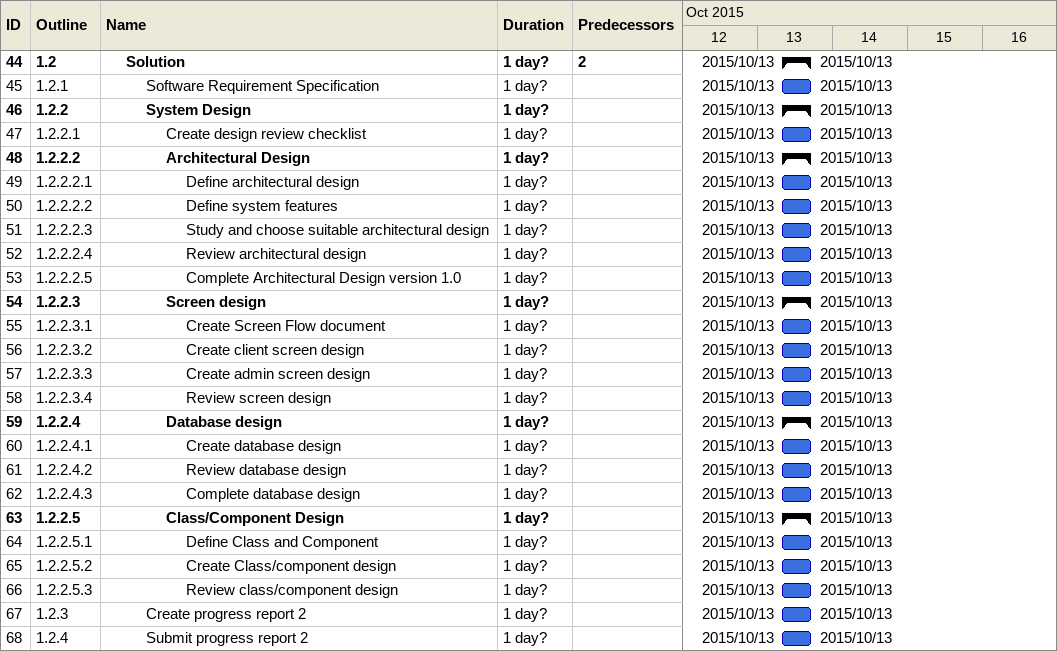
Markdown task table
| ID | WBS | Task | Duration | Start | Finish | Predecessors |
|---|---|---|---|---|---|---|
| 44 | 1.2 | **Solution** | 1d? | 2015-10-13 | 2015-10-13 | 2 |
| 45 | 1.2.1 | Software Requirement Specification | 1d? | 2015-10-13 | 2015-10-13 |  |
| 46 | 1.2.2 | **System Design** | 1d? | 2015-10-13 | 2015-10-13 |  |
| 47 | 1.2.2.1 | Create design review checklist | 1d? | 2015-10-13 | 2015-10-13 |  |
| 48 | 1.2.2.2 | **Architectural Design** | 1d? | 2015-10-13 | 2015-10-13 |  |
| 49 | 1.2.2.2.1 | Define architectural design | 1d? | 2015-10-13 | 2015-10-13 |  |
| 50 | 1.2.2.2.2 | Define system features | 1d? | 2015-10-13 | 2015-10-13 |  |
| 51 | 1.2.2.2.3 | Study and choose suitable architectural design | 1d? | 2015-10-13 | 2015-10-13 |  |
| 52 | 1.2.2.2.4 | Review architectural design | 1d? | 2015-10-13 | 2015-10-13 |  |
| 53 | 1.2.2.2.5 | Complete Architectural Design version 1.0 | 1d? | 2015-10-13 | 2015-10-13 |  |
| 54 | 1.2.2.3 | **Screen design** | 1d? | 2015-10-13 | 2015-10-13 |  |
| 55 | 1.2.2.3.1 | Create Screen Flow document | 1d? | 2015-10-13 | 2015-10-13 |  |
| 56 | 1.2.2.3.2 | Create client screen design | 1d? | 2015-10-13 | 2015-10-13 |  |
| 57 | 1.2.2.3.3 | Create admin screen design | 1d? | 2015-10-13 | 2015-10-13 |  |
| 58 | 1.2.2.3.4 | Review screen design | 1d? | 2015-10-13 | 2015-10-13 |  |
| 59 | 1.2.2.4 | **Database design** | 1d? | 2015-10-13 | 2015-10-13 |  |
| 60 | 1.2.2.4.1 | Create database design | 1d? | 2015-10-13 | 2015-10-13 |  |
| 61 | 1.2.2.4.2 | Review database design | 1d? | 2015-10-13 | 2015-10-13 |  |
| 62 | 1.2.2.4.3 | Complete database design | 1d? | 2015-10-13 | 2015-10-13 |  |
| 63 | 1.2.2.5 | **Class/Component Design** | 1d? | 2015-10-13 | 2015-10-13 |  |
| 64 | 1.2.2.5.1 | Define Class and Component | 1d? | 2015-10-13 | 2015-10-13 |  |
| 65 | 1.2.2.5.2 | Create Class/component design | 1d? | 2015-10-13 | 2015-10-13 |  |
| 66 | 1.2.2.5.3 | Review class/component design | 1d? | 2015-10-13 | 2015-10-13 |  |
| 67 | 1.2.3 | Create progress report 2 | 1d? | 2015-10-13 | 2015-10-13 |  |
| 68 | 1.2.4 | Submit progress report 2 | 1d? | 2015-10-13 | 2015-10-13 |  |
